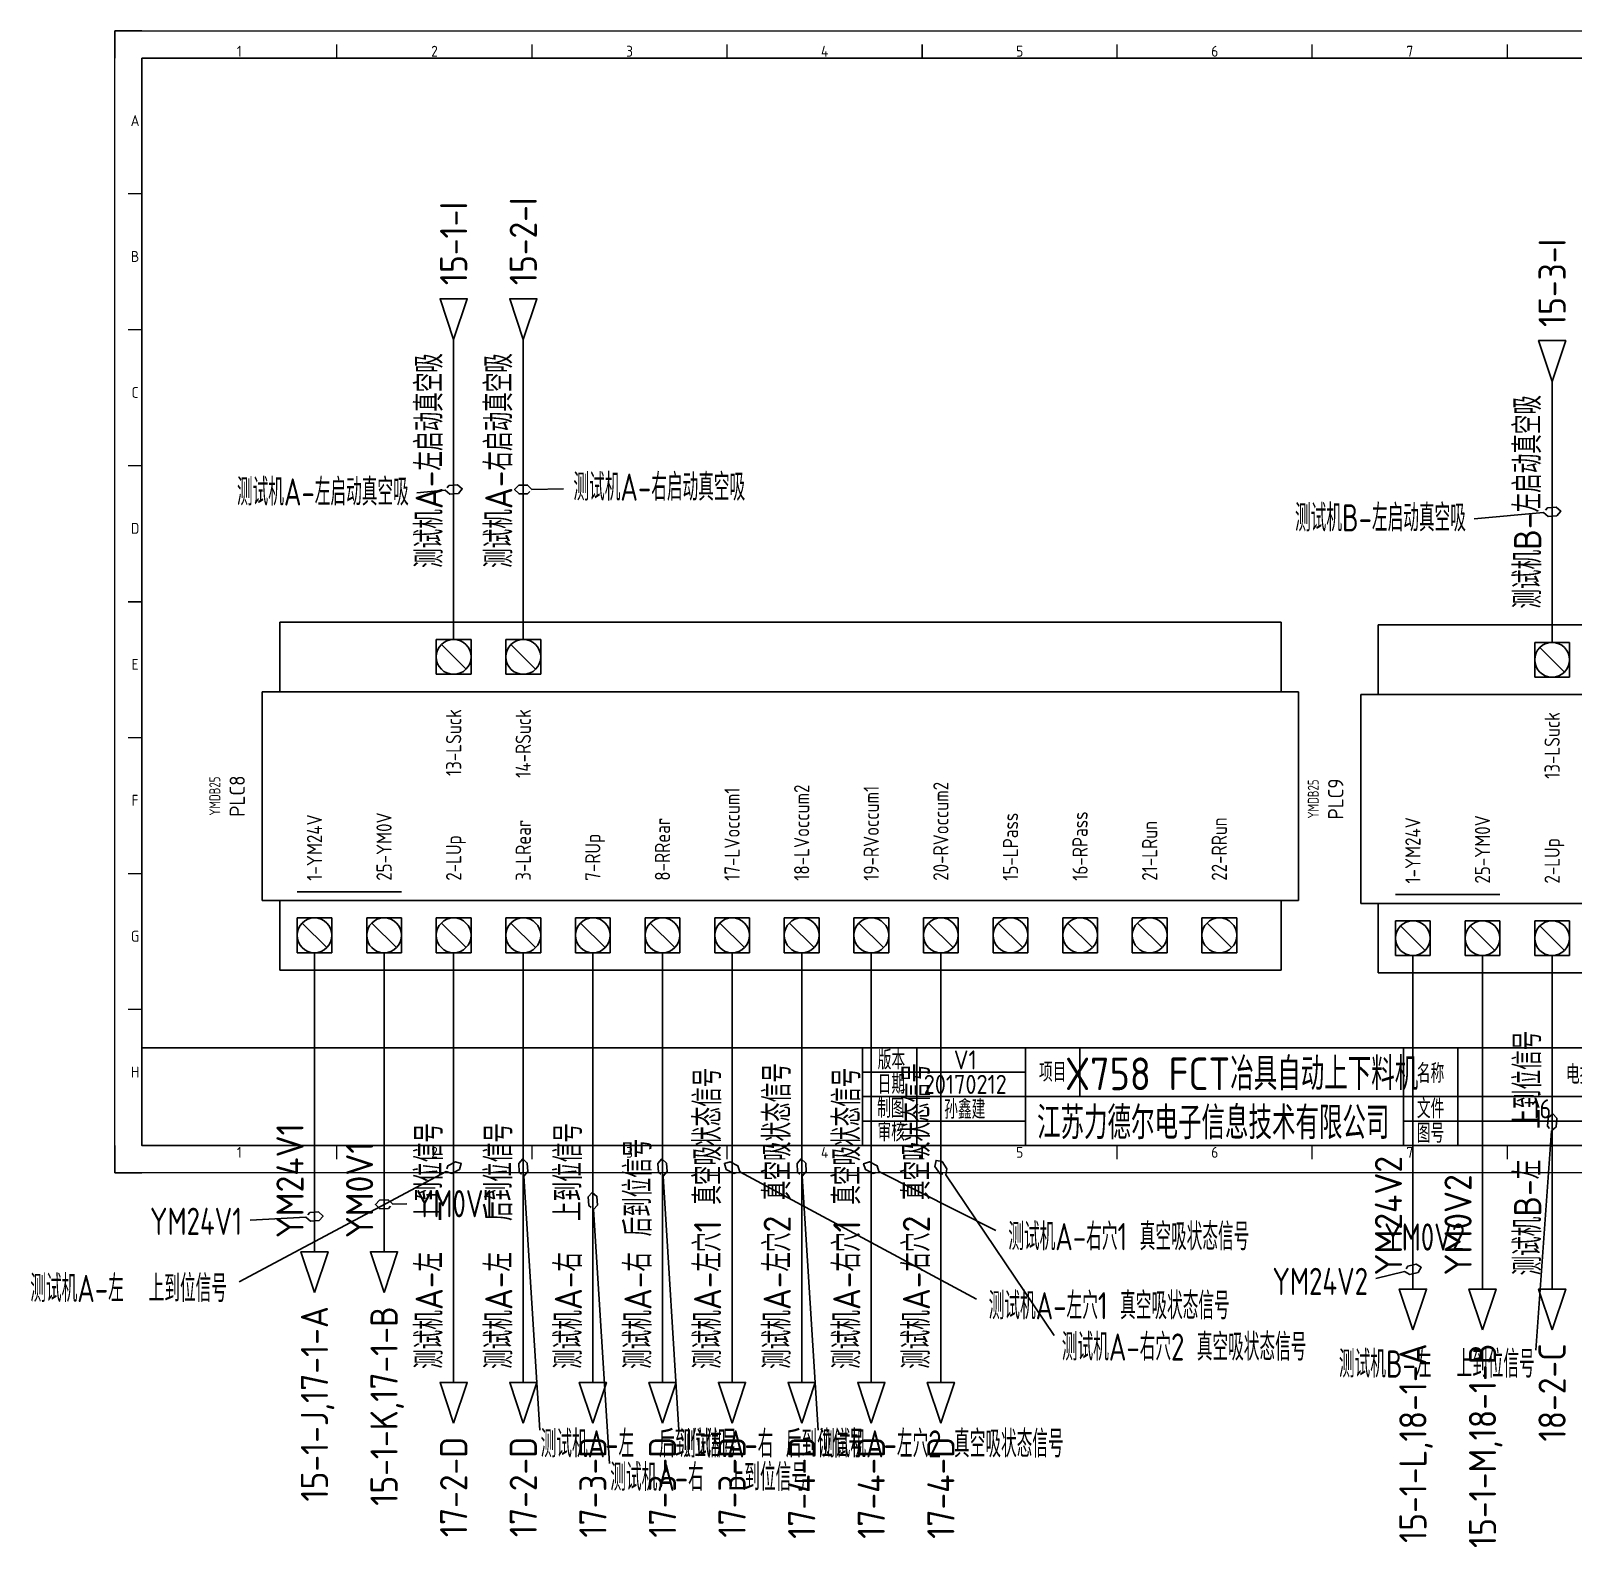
# Model space of a CAD drawing. Header units: millimetres. Extents: x 2014 to 2449, y 1319 to 1597.
# Drawn here: x 2013.9 to 2297.5, y 1318.6 to 1597.4 of the extents above; entities that cross this region are included whole.
import ezdxf
from ezdxf.enums import TextEntityAlignment as Align

# ---------------------------------------------------------------- set-up
doc = ezdxf.new("R2010")
doc.units = ezdxf.units.MM
for name, color, linetype in [('AE_BOR', 1, 'Continuous'), ('DESC', 150, 'Continuous'), ('SYMS', 7, 'Continuous'), ('TAGS', 150, 'Continuous'), ('TERMS', 123, 'Continuous'), ('WIREFIXED', 7, 'Continuous'), ('WIRENO', 72, 'Continuous'), ('WIREREF', 52, 'Continuous'), ('WIREREF_DEST', 52, 'Continuous'), ('WIRES', 7, 'Continuous'), ('XREF', 7, 'Continuous'), ('图框_标题栏属性', 1, 'Continuous'), ('图框_标题栏文字', 6, 'Continuous')]:
    doc.layers.add(name, color=color, linetype=linetype)
doc.styles.add('ACGBTS', font='ISOCP.SHX')
doc.styles.get("Standard").update_dxf_attribs({"font": 'arial.ttf'})
doc.styles.add('WD_IEC', font='ISOCP2.shx', dxfattribs={"height": 4, "bigfont": 'gbcbig.shx'})
doc.styles.add('工程字', font='gbenor.shx', dxfattribs={"bigfont": 'gbcbig.shx'})

# ---------------------------------------------------------------- blocks, each defined once
blk = doc.blocks.new('Border')
for p, q in [((584, 410), (10, 410)), ((10, 410), (10, 10)), ((584, 10), (584, 410)), ((10, 10), (584, 10))]:
    blk.add_line(p, q)
at = {"layer": 'AE_BOR', "color": 1, "lineweight": 30}
for p, q in [((10, 420), (0, 420)), ((0, 420), (0, 410)), ((594, 420), (584, 420)), ((594, 410), (594, 420)), ((297, 410), (297, 415)), ((5, 210), (10, 210)), ((584, 210), (589, 210)), ((0, 0), (0, 10)), ((297, 5), (297, 10)), ((594, 0), (594, 10)), ((0, 0), (10, 0)), ((594, 0), (584, 0))]:
    blk.add_line(p, q, dxfattribs=at)
at = {"layer": 'AE_BOR', "color": 1, "lineweight": 15}
for p, q in [((0, 420), (594, 420)), ((0, 0), (0, 420)), ((594, 420), (594, 0)), ((81.75, 410), (81.75, 415)), ((153.5, 410), (153.5, 415)), ((225.25, 410), (225.25, 415)), ((368.75, 410), (368.75, 415)), ((440.5, 410), (440.5, 415)), ((512.25, 410), (512.25, 415)), ((10, 360), (5, 360)), ((589, 360), (584, 360)), ((10, 310), (5, 310)), ((589, 310), (584, 310)), ((10, 260), (5, 260)), ((589, 260), (584, 260)), ((10, 160), (5, 160)), ((589, 160), (584, 160)), ((10, 110), (5, 110)), ((589, 110), (584, 110)), ((10, 60), (5, 60)), ((589, 60), (584, 60)), ((81.75, 5), (81.75, 10)), ((153.5, 5), (153.5, 10)), ((225.25, 5), (225.25, 10)), ((368.75, 5), (368.75, 10)), ((440.5, 5), (440.5, 10)), ((512.25, 5), (512.25, 10)), ((594, 0), (0, 0))]:
    blk.add_line(p, q, dxfattribs=at)
at = {"layer": 'AE_BOR', "color": 1, "lineweight": 15, "style": 'ACGBTS'}
for s, p in [('1', (45.875, 412.5)), ('2', (117.625, 412.5)), ('3', (189.375, 412.5)), ('4', (261.125, 412.5)), ('5', (332.875, 412.5)), ('6', (404.625, 412.5)), ('7', (476.375, 412.5)), ('8', (548.125, 412.5)), ('A', (7.5, 387)), ('A', (586.5, 387)), ('B', (7.5, 337)), ('B', (586.5, 337)), ('C', (7.5, 287)), ('C', (586.5, 287)), ('D', (7.5, 237)), ('D', (586.5, 237)), ('E', (7.5, 187)), ('E', (586.5, 187)), ('F', (7.5, 137)), ('F', (586.5, 137)), ('G', (7.5, 87)), ('G', (586.5, 87)), ('H', (7.5, 37)), ('H', (586.5, 37)), ('1', (45.875, 7.5)), ('2', (117.625, 7.5)), ('3', (189.375, 7.5)), ('4', (261.125, 7.5)), ('5', (332.875, 7.5)), ('6', (404.625, 7.5)), ('7', (476.375, 7.5)), ('8', (548.125, 7.5))]:
    blk.add_text(s, height=4, dxfattribs=at).set_placement(p, align=Align.MIDDLE)
blk = doc.blocks.new('LdrDkA4')
for p, q in [((132.5, 0), (132.5, 18)), ((142.5, 0), (142.5, 18)), ((162.5, 0), (162.5, 18)), ((162.5, 0), (162.5, 18)), ((162.5, 0), (162.5, 18)), ((172.5, 18), (172.5, 13.5)), ((232, 0), (232, 18)), ((242, 0), (242, 18)), ((132.5, 13.5), (162.5, 13.5)), ((172.5, 13.5), (172.5, 9)), ((132.5, 9), (162.99, 9)), ((162.5, 9), (287, 9)), ((272, 0), (272, 9)), ((132.5, 4.5), (162.5, 4.5)), ((232, 4.5), (287, 4.5)), ((142.5, 2.09), (142.5, 2.09)), ((142.5, 2.09), (142.5, 2.09))]:
    blk.add_line(p, q)
blk.add_lwpolyline([(132.5, 18), (0, 18), (0, 0), (132.5, 0)], close=True)
blk.add_lwpolyline([(132.5, 0), (287, 0), (287, 18), (132.5, 18)])
at = {"flags": 9}
blk.add_attdef('WD_TB', (0, 0), '', height=2.5, dxfattribs=at)
at = {"layer": '图框_标题栏属性', "style": '工程字'}
for tag, height, p in [('版本', 3.5, (151.42, 15.75)), ('项目', 6, (202.25, 13.5)), ('名称', 3.5, (264.42, 13.27)), ('日期', 3.5, (151.42, 11.25)), ('制图', 3.5, (151.34, 6.85)), ('文件', 3.5, (257.37, 6.75)), ('页数', 3.5, (279.5, 6.75)), ('公司名称', 6, (197.03, 4.5)), ('审核', 3.5, (151.65, 2.36)), ('图号', 3.5, (257.37, 2.25)), ('总数', 3.5, (279.5, 2.25))]:
    blk.add_attdef(tag, text='', height=height, dxfattribs=at).set_placement(p, align=Align.MIDDLE)
at = {"layer": '图框_标题栏文字', "style": '工程字'}
for s, height, p in [('版本', 3.5, (137.85, 15.75)), ('项目', 3.5, (167.5, 13.5)), ('名称', 3.5, (237, 13.27)), ('日期', 3.5, (137.85, 11.25)), ('制图', 3.5, (137.75, 6.85)), ('文件', 3.5, (237, 6.75)), ('第    页', 3.25, (279.5, 6.75)), ('审核', 3.5, (137.81, 2.51)), ('图号', 3.5, (237, 2.25)), ('共    页', 3.25, (279.5, 2.25))]:
    blk.add_text(s, height=height, dxfattribs=at).set_placement(p, align=Align.MIDDLE_CENTER)
blk = doc.blocks.new('PLCIO_YMDB25')
for p, q in [((123.39, 41.85), (-106.83, 41.85)), ((-106.83, 41.85), (-106.83, 25.85)), ((123.39, 25.85), (123.39, 41.85)), ((-70.83, 37.85), (-62.83, 37.85)), ((-70.83, 29.85), (-70.83, 37.85)), ((-69.66, 36.68), (-64, 31.02)), ((-62.83, 37.85), (-62.83, 29.85)), ((-54.83, 37.85), (-46.83, 37.85)), ((-54.83, 37.85), (-46.83, 37.85)), ((-54.83, 29.85), (-54.83, 37.85)), ((-54.83, 29.85), (-54.83, 37.85)), ((-53.66, 36.68), (-48, 31.02)), ((-46.83, 37.85), (-46.83, 29.85)), ((-46.83, 37.85), (-46.83, 29.85)), ((-62.83, 29.85), (-70.83, 29.85)), ((-46.83, 29.85), (-54.83, 29.85)), ((-46.83, 29.85), (-54.83, 29.85)), ((-110.83, 25.85), (127.39, 25.85)), ((-110.83, -22.15), (-110.83, 25.85)), ((127.39, 25.85), (127.39, -22.15)), ((-102.83, -20.15), (-78.83, -20.15)), ((-106.83, -22.15), (-110.83, -22.15)), ((127.39, -22.15), (-106.83, -22.15)), ((-106.83, -22.15), (-106.83, -38.15)), ((123.39, -38.15), (123.39, -22.15)), ((-102.83, -34.15), (-102.83, -26.15)), ((-102.83, -26.15), (-94.83, -26.15)), ((-101.66, -27.32), (-96, -32.98)), ((-94.83, -26.15), (-94.83, -34.15)), ((-86.83, -34.15), (-86.83, -26.15)), ((-86.83, -34.15), (-86.83, -26.15)), ((-86.83, -26.15), (-78.83, -26.15)), ((-86.83, -26.15), (-78.83, -26.15)), ((-85.66, -27.32), (-80, -32.98)), ((-78.83, -26.15), (-78.83, -34.15)), ((-78.83, -26.15), (-78.83, -34.15)), ((-70.83, -34.15), (-70.83, -26.15)), ((-70.83, -34.15), (-70.83, -26.15)), ((-70.83, -26.15), (-62.83, -26.15)), ((-70.83, -26.15), (-62.83, -26.15)), ((-69.66, -27.32), (-64, -32.98)), ((-62.83, -26.15), (-62.83, -34.15)), ((-62.83, -26.15), (-62.83, -34.15)), ((-54.83, -34.15), (-54.83, -26.15)), ((-54.83, -34.15), (-54.83, -26.15)), ((-54.83, -26.15), (-46.83, -26.15)), ((-54.83, -26.15), (-46.83, -26.15)), ((-53.66, -27.32), (-48, -32.98)), ((-46.83, -26.15), (-46.83, -34.15)), ((-46.83, -26.15), (-46.83, -34.15)), ((-38.83, -34.15), (-38.83, -26.15)), ((-38.83, -34.15), (-38.83, -26.15)), ((-38.83, -26.15), (-30.83, -26.15)), ((-38.83, -26.15), (-30.83, -26.15)), ((-37.66, -27.32), (-32, -32.98)), ((-30.83, -26.15), (-30.83, -34.15)), ((-30.83, -26.15), (-30.83, -34.15)), ((-22.83, -34.15), (-22.83, -26.15)), ((-22.83, -34.15), (-22.83, -26.15)), ((-22.83, -26.15), (-14.83, -26.15)), ((-22.83, -26.15), (-14.83, -26.15)), ((-21.66, -27.32), (-16, -32.98)), ((-14.83, -26.15), (-14.83, -34.15)), ((-14.83, -26.15), (-14.83, -34.15)), ((-6.83, -34.15), (-6.83, -26.15)), ((-6.83, -34.15), (-6.83, -26.15)), ((-6.83, -26.15), (1.17, -26.15)), ((-6.83, -26.15), (1.17, -26.15)), ((-5.66, -27.32), (0, -32.98)), ((1.17, -26.15), (1.17, -34.15)), ((1.17, -26.15), (1.17, -34.15)), ((9.17, -34.15), (9.17, -26.15)), ((9.17, -34.15), (9.17, -26.15)), ((9.17, -26.15), (17.17, -26.15)), ((9.17, -26.15), (17.17, -26.15)), ((10.34, -27.32), (16, -32.98)), ((17.17, -26.15), (17.17, -34.15)), ((17.17, -26.15), (17.17, -34.15)), ((25.17, -34.15), (25.17, -26.15)), ((25.17, -34.15), (25.17, -26.15)), ((25.17, -26.15), (33.17, -26.15)), ((25.17, -26.15), (33.17, -26.15)), ((26.34, -27.32), (32, -32.98)), ((33.17, -26.15), (33.17, -34.15)), ((33.17, -26.15), (33.17, -34.15)), ((41.17, -34.15), (41.17, -26.15)), ((41.17, -34.15), (41.17, -26.15)), ((41.17, -26.15), (49.17, -26.15)), ((41.17, -26.15), (49.17, -26.15)), ((42.34, -27.32), (48, -32.98)), ((49.17, -26.15), (49.17, -34.15)), ((49.17, -26.15), (49.17, -34.15)), ((57.17, -34.15), (57.17, -26.15)), ((57.17, -34.15), (57.17, -26.15)), ((57.17, -26.15), (65.17, -26.15)), ((57.17, -26.15), (65.17, -26.15)), ((58.34, -27.32), (64, -32.98)), ((65.17, -26.15), (65.17, -34.15)), ((65.17, -26.15), (65.17, -34.15)), ((73.17, -34.15), (73.17, -26.15)), ((73.17, -34.15), (73.17, -26.15)), ((73.17, -26.15), (81.17, -26.15)), ((73.17, -26.15), (81.17, -26.15)), ((74.34, -27.32), (80, -32.98)), ((81.17, -26.15), (81.17, -34.15)), ((81.17, -26.15), (81.17, -34.15)), ((89.17, -34.15), (89.17, -26.15)), ((89.17, -34.15), (89.17, -26.15)), ((89.17, -26.15), (97.17, -26.15)), ((89.17, -26.15), (97.17, -26.15)), ((90.34, -27.32), (96, -32.98)), ((97.17, -26.15), (97.17, -34.15)), ((97.17, -26.15), (97.17, -34.15)), ((105.17, -34.15), (105.17, -26.15)), ((105.17, -34.15), (105.17, -26.15)), ((105.17, -26.15), (113.17, -26.15)), ((105.17, -26.15), (113.17, -26.15)), ((106.34, -27.32), (112, -32.98)), ((113.17, -26.15), (113.17, -34.15)), ((113.17, -26.15), (113.17, -34.15)), ((-94.83, -34.15), (-102.83, -34.15)), ((-78.83, -34.15), (-86.83, -34.15)), ((-78.83, -34.15), (-86.83, -34.15)), ((-62.83, -34.15), (-70.83, -34.15)), ((-62.83, -34.15), (-70.83, -34.15)), ((-46.83, -34.15), (-54.83, -34.15)), ((-46.83, -34.15), (-54.83, -34.15)), ((-30.83, -34.15), (-38.83, -34.15)), ((-30.83, -34.15), (-38.83, -34.15)), ((-14.83, -34.15), (-22.83, -34.15)), ((-14.83, -34.15), (-22.83, -34.15)), ((1.17, -34.15), (-6.83, -34.15)), ((1.17, -34.15), (-6.83, -34.15)), ((17.17, -34.15), (9.17, -34.15)), ((17.17, -34.15), (9.17, -34.15)), ((33.17, -34.15), (25.17, -34.15)), ((33.17, -34.15), (25.17, -34.15)), ((49.17, -34.15), (41.17, -34.15)), ((49.17, -34.15), (41.17, -34.15)), ((65.17, -34.15), (57.17, -34.15)), ((65.17, -34.15), (57.17, -34.15)), ((81.17, -34.15), (73.17, -34.15)), ((81.17, -34.15), (73.17, -34.15)), ((97.17, -34.15), (89.17, -34.15)), ((97.17, -34.15), (89.17, -34.15)), ((113.17, -34.15), (105.17, -34.15)), ((113.17, -34.15), (105.17, -34.15)), ((-106.83, -38.15), (123.39, -38.15))]:
    blk.add_line(p, q)
for centre in [(-66.83, 33.85), (-50.83, 33.85), (-98.83, -30.15), (-82.83, -30.15), (-66.83, -30.15), (-50.83, -30.15), (-34.83, -30.15), (-18.83, -30.15), (-2.83, -30.15), (13.17, -30.15), (29.17, -30.15), (45.17, -30.15), (61.17, -30.15), (77.17, -30.15), (93.17, -30.15), (109.17, -30.15)]:
    blk.add_circle(centre, 4)
at = {"style": 'WD_IEC', "width": 0.9}
for tag, p in [('TERM43', (-64.83, 39.08)), ('TERM44', (-48.83, 39.08))]:
    blk.add_attdef(tag, text='', height=2.5, rotation=90, dxfattribs=at).set_placement(p, align=Align.TOP_LEFT)
at = {"style": 'WD_IEC', "flags": 1}
for tag, p in [('X2TERM43', (-66.83, 37.85)), ('X2TERM44', (-50.83, 37.85)), ('X8TERM01', (-98.83, -34.15)), ('X8TERM02', (-82.83, -34.15)), ('X8TERM03', (-66.83, -34.15)), ('X8TERM04', (-50.83, -34.15)), ('X8TERM05', (-34.83, -34.15)), ('X8TERM06', (-18.83, -34.15)), ('X8TERM07', (-2.83, -34.15)), ('X8TERM08', (13.17, -34.15)), ('X8TERM09', (29.17, -34.15)), ('X8TERM10', (45.17, -34.15)), ('X8TERM11', (61.17, -34.15)), ('X8TERM12', (77.17, -34.15)), ('X8TERM13', (93.17, -34.15)), ('X8TERM14', (109.17, -34.15))]:
    blk.add_attdef(tag, p, '', height=0.35, rotation=90, dxfattribs=at)
at = {"style": 'WD_IEC', "width": 0.9}
for tag, p in [('TERMDESC43', (-66.83, 21.85)), ('TERMDESC44', (-50.83, 21.85))]:
    blk.add_attdef(tag, text='', height=3.5, rotation=90, dxfattribs=at).set_placement(p, align=Align.MIDDLE_RIGHT)
at = {"style": 'WD_IEC', "width": 0.8}
blk.add_attdef('WDTAGALT', (-148.83, -10.15), '', height=4, rotation=90, dxfattribs=at)
at = {"linetype": 'Continuous', "style": 'WD_IEC', "flags": 9}
for tag, p in [('ASSYCODE', (-137.83, 9.21)), ('FAMILY', (-137.04, 9.24))]:
    blk.add_attdef(tag, text='', height=0.32, rotation=90, dxfattribs=at).set_placement(p, align=Align.CENTER)
at = {"style": 'WD_IEC'}
for tag, width, p in [('INST', 0.8, (-144.99, 1.85)), ('LOC', 0.8, (-141.55, 1.85)), ('MFG', 0.8, (-137.54, 1.85)), ('CAT', 0.9, (-134.04, 1.85)), ('DESC', 0.8, (-120.49, 1.85))]:
    blk.add_attdef(tag, text='', height=2.5, rotation=90, dxfattribs=dict(at, width=width)).set_placement(p, align=Align.CENTER)
for tag, p in [('LINE1', (-129.54, 1.85)), ('LINE2', (-124.54, 1.85)), ('TAG1', (-114.83, 1.85))]:
    blk.add_attdef(tag, text='', height=3.5, rotation=90, dxfattribs=at).set_placement(p, align=Align.CENTER)
at = {"style": 'WD_IEC', "width": 0.9}
for tag, p in [('TERMDESC02', (-82.83, -17.6)), ('TERMDESC03', (-66.83, -17.6)), ('TERMDESC04', (-50.83, -17.6)), ('TERMDESC05', (-34.83, -17.6)), ('TERMDESC06', (-18.83, -17.6)), ('TERMDESC07', (-2.83, -17.6)), ('TERMDESC08', (13.17, -17.6)), ('TERMDESC09', (29.17, -17.6)), ('TERMDESC10', (45.17, -17.6)), ('TERMDESC12', (77.17, -17.6)), ('TERMDESC13', (93.17, -17.6)), ('TERMDESC14', (109.17, -17.6)), ('TERMDESC01', (-98.83, -17.6)), ('TERMDESC11', (61.17, -17.6))]:
    blk.add_attdef(tag, text='', height=3.5, rotation=90, dxfattribs=at).set_placement(p, align=Align.MIDDLE_LEFT)
for tag, p in [('TERM01', (-96.83, -35.07)), ('TERM02', (-80.83, -35.2)), ('TERM03', (-64.83, -35.2)), ('TERM04', (-48.83, -35.2)), ('TERM05', (-32.83, -35.2)), ('TERM06', (-16.83, -35.2)), ('TERM07', (-0.83, -35.2)), ('TERM08', (15.17, -35.2)), ('TERM09', (31.17, -35.2)), ('TERM10', (47.17, -35.2)), ('TERM12', (79.17, -35.2)), ('TERM13', (95.17, -35.2)), ('TERM14', (111.17, -35.2)), ('TERM11', (63.17, -35.2))]:
    blk.add_attdef(tag, text='', height=2.5, rotation=90, dxfattribs=at).set_placement(p, align=Align.TOP_RIGHT)
blk = doc.blocks.new('HA1S4')
blk.add_lwpolyline([(0, -3.75), (-1.25, 0), (1.25, 0)], close=True)
at = {"style": 'WD_IEC', "flags": 8}
blk.add_attdef('WIRENO', (-1, 1.25), '', height=2.5, rotation=90, dxfattribs=at)
at = {"style": 'WD_IEC'}
blk.add_attdef('DESC1', text='', height=2.5, rotation=90, dxfattribs=at).set_placement((1, 1.25), align=Align.TOP_LEFT)
at = {"style": 'WD_IEC', "flags": 1}
blk.add_attdef('X2TERM01', (0, 0), '', height=0.32, dxfattribs=at)
blk.add_attdef('SIGCODE', text='', height=1, dxfattribs=at).set_placement((-2.5, -3.2), align=Align.RIGHT)
at = {"style": 'WD_IEC'}
blk.add_attdef('XREF', text='', height=2.5, rotation=90, dxfattribs=at).set_placement((0, -5), align=Align.MIDDLE_RIGHT)
blk = doc.blocks.new('WD_WNV')
at = {"linetype": 'Continuous', "style": 'WD_IEC', "width": 0.8}
blk.add_attdef('WIRENO', text='', height=2.5, dxfattribs=at).set_placement((-1.6, 0), align=Align.MIDDLE_RIGHT)
at = {"style": 'WD_IEC', "flags": 1}
for tag, p in [('W08USER', (-1, 0.375)), ('W04USER', (-1, 0.875)), ('W05USER', (-1, 0.75)), ('W09USER', (-1, 0.25)), ('W03USER', (-1, 1)), ('W06USER', (-1, 0.625)), ('W07USER', (-1, 0.5)), ('W02USER', (-1, 1.125)), ('W01USER', (-1, 1.25)), ('W10USER', (-1, 0.125))]:
    blk.add_attdef(tag, text='', height=0.08, dxfattribs=at).set_placement(p, align=Align.CENTER)
blk = doc.blocks.new('HA1D2')
blk.add_lwpolyline([(0, 0), (-1.25, 3.75), (1.25, 3.75)], close=True)
at = {"style": 'WD_IEC'}
blk.add_attdef('XREF', text='', height=2.5, rotation=90, dxfattribs=at).set_placement((0, 5), align=Align.MIDDLE_LEFT)
at = {"style": 'WD_IEC', "flags": 1}
blk.add_attdef('SIGCODE', text='', height=1, dxfattribs=at).set_placement((-2.5, 1.8), align=Align.RIGHT)
blk.add_attdef('X8TERM01', (0, 0), '', height=0.32, dxfattribs=at)
at = {"style": 'WD_IEC', "flags": 8}
blk.add_attdef('WIRENO', text='', height=2.5, rotation=90, dxfattribs=at).set_placement((-1, -1.25), align=Align.RIGHT)
at = {"style": 'WD_IEC'}
blk.add_attdef('DESC1', text='', height=2.5, rotation=90, dxfattribs=at).set_placement((1, -1.25), align=Align.TOP_RIGHT)

msp = doc.modelspace()

# ---------------------------------------------------------------- linework, layer by layer
at = {"layer": 'WIREFIXED'}
for points in [[(2083, 1381.7), (2080.42, 1381.65), (2079.61, 1382.43), (2078.02, 1382.4), (2077.24, 1381.59), (2078.05, 1380.81), (2079.64, 1380.84), (2080.03, 1381.25)], [(2054.21, 1378.7), (2064.45, 1379.28), (2065.28, 1378.53), (2066.87, 1378.62), (2067.62, 1379.46), (2066.78, 1380.21), (2065.19, 1380.12), (2064.82, 1379.7)], [(2261.23, 1367.94), (2266.5, 1369.27), (2267.46, 1368.69), (2269, 1369.08), (2269.58, 1370.05), (2268.62, 1370.62), (2267.08, 1370.23), (2266.79, 1369.75)]]:
    msp.add_lwpolyline(points, dxfattribs=at)
at = {"layer": 'WIRENO'}
for points in [[(2084.86, 1512.44), (2090.05, 1512.92), (2090.91, 1512.2), (2092.49, 1512.35), (2093.21, 1513.21), (2092.35, 1513.93), (2090.77, 1513.78), (2090.41, 1513.35)], [(2111.81, 1513.17), (2106.02, 1513.09), (2105.21, 1513.87), (2103.63, 1513.85), (2102.84, 1513.04), (2103.65, 1512.26), (2105.24, 1512.28), (2105.63, 1512.68)], [(2279.28, 1507.66), (2292.06, 1508.81), (2292.92, 1508.09), (2294.5, 1508.23), (2295.22, 1509.1), (2294.36, 1509.81), (2292.78, 1509.67), (2292.42, 1509.24)], [(2290.62, 1354.78), (2293.53, 1395.11), (2294.37, 1395.84), (2294.49, 1397.43), (2293.75, 1398.28), (2292.91, 1397.54), (2292.79, 1395.96), (2293.16, 1395.53)], [(2107.47, 1340.1), (2104.53, 1386.78), (2105.27, 1387.62), (2105.17, 1389.21), (2104.33, 1389.95), (2103.59, 1389.11), (2103.69, 1387.52), (2104.11, 1387.15)], [(2133.07, 1340.1), (2130.13, 1386.78), (2130.87, 1387.62), (2130.77, 1389.21), (2129.93, 1389.95), (2129.19, 1389.11), (2129.29, 1387.52), (2129.71, 1387.15)], [(2158.67, 1340.1), (2155.73, 1386.78), (2156.47, 1387.62), (2156.37, 1389.21), (2155.53, 1389.95), (2154.79, 1389.11), (2154.89, 1387.52), (2155.31, 1387.15)], [(2052.18, 1367.33), (2090.23, 1387.62), (2091.3, 1387.29), (2092.7, 1388.04), (2093.03, 1389.11), (2091.96, 1389.44), (2090.56, 1388.69), (2090.39, 1388.16)], [(2187.79, 1364.17), (2144.23, 1387.61), (2143.91, 1388.69), (2142.51, 1389.44), (2141.43, 1389.12), (2141.76, 1388.04), (2143.15, 1387.29), (2143.69, 1387.45)], [(2191.36, 1376.81), (2169.85, 1387.65), (2169.5, 1388.72), (2168.08, 1389.43), (2167.01, 1389.08), (2167.36, 1388.01), (2168.78, 1387.3), (2169.31, 1387.47)], [(2202.06, 1357.47), (2182.12, 1387.05), (2182.33, 1388.15), (2181.45, 1389.47), (2180.34, 1389.68), (2180.13, 1388.58), (2181.02, 1387.26), (2181.57, 1387.16)], [(2120.27, 1333.95), (2117.33, 1380.63), (2118.07, 1381.47), (2117.97, 1383.06), (2117.13, 1383.8), (2116.39, 1382.96), (2116.49, 1381.37), (2116.91, 1381)]]:
    msp.add_lwpolyline(points, dxfattribs=at)
at = {"layer": 'WIRES'}
for p, q in [((2091.63, 1485.48), (2091.63, 1540.65)), ((2104.43, 1485.48), (2104.43, 1540.65)), ((2293.64, 1484.95), (2293.64, 1532.95)), ((2066.03, 1427.88), (2066.03, 1372.88)), ((2078.83, 1427.88), (2078.83, 1372.88)), ((2091.63, 1427.88), (2091.63, 1348.85)), ((2104.43, 1427.88), (2104.43, 1348.85)), ((2117.23, 1427.88), (2117.23, 1348.85)), ((2130.03, 1427.88), (2130.03, 1348.85)), ((2142.83, 1427.88), (2142.83, 1348.85)), ((2155.63, 1427.88), (2155.63, 1348.85)), ((2168.43, 1427.88), (2168.43, 1348.85)), ((2181.23, 1427.88), (2181.23, 1348.85)), ((2268.04, 1427.35), (2268.04, 1366.03)), ((2280.84, 1427.35), (2280.84, 1366.03)), ((2293.64, 1427.35), (2293.64, 1366.03))]:
    msp.add_line(p, q, dxfattribs=at)

# ---------------------------------------------------------------- block references
msp.add_blockref('LdrDkA4', (2034.29, 1392.42)).add_auto_attribs({'总数': '19', '页数': '16', '文件': '16', '名称': '电控', '公司名称': '江苏力德尔电子信息技术有限公司', '项目': 'X758 FCT冶具自动上下料机', '制图': '孙鑫建', '日期': '20170212', '版本': 'V1'})
at = {"layer": 'AE_BOR', "xscale": 0.5, "yscale": 0.5, "zscale": 0.5}
msp.add_blockref('Border', (2029.29, 1387.42), dxfattribs=at)
at = {"layer": 'SYMS'}
ref = msp.add_blockref('HA1D2', (2104.43, 1540.65), dxfattribs=dict(at, xscale=2, yscale=2, zscale=2))
ref.add_attrib('XREF', '15-2-I', dxfattribs={"layer": 'XREF', "height": 5, "rotation": 90, "style": 'WD_IEC'}).set_placement((2104.43, 1550.65), align=Align.MIDDLE_LEFT)
ref.add_attrib('WIRENO', '测试机A-右启动真空吸', dxfattribs={"layer": 'WIREREF_DEST', "height": 5, "rotation": 90, "style": 'WD_IEC', "flags": 8}).set_placement((2102.43, 1538.15), align=Align.RIGHT)
ref = msp.add_blockref('HA1D2', (2091.63, 1540.65), dxfattribs=dict(at, xscale=2, yscale=2, zscale=2))
ref.add_attrib('XREF', '15-1-I', dxfattribs={"layer": 'XREF', "height": 5, "rotation": 90, "style": 'WD_IEC'}).set_placement((2091.63, 1550.65), align=Align.MIDDLE_LEFT)
ref.add_attrib('WIRENO', '测试机A-左启动真空吸', dxfattribs={"layer": 'WIREREF_DEST', "height": 5, "rotation": 90, "style": 'WD_IEC', "flags": 8}).set_placement((2089.63, 1538.15), align=Align.RIGHT)
ref = msp.add_blockref('HA1D2', (2293.64, 1532.95), dxfattribs=dict(at, xscale=2, yscale=2, zscale=2))
ref.add_attrib('XREF', '15-3-I', dxfattribs={"layer": 'XREF', "height": 5, "rotation": 90, "style": 'WD_IEC'}).set_placement((2293.64, 1542.95), align=Align.MIDDLE_LEFT)
ref.add_attrib('WIRENO', '测试机B-左启动真空吸', dxfattribs={"layer": 'WIREREF_DEST', "height": 5, "rotation": 90, "style": 'WD_IEC', "flags": 8}).set_placement((2291.64, 1530.45), align=Align.RIGHT)
ref = msp.add_blockref('PLCIO_YMDB25', (2145.1, 1455.2), dxfattribs=dict(at, xscale=0.8, yscale=0.8, zscale=0.8))
ref.add_attrib('TERMDESC44', '14-RSuck', dxfattribs={"layer": 'TERMS', "height": 2.8, "rotation": 90, "style": 'WD_IEC', "width": 0.9}).set_placement((2104.43, 1472.68), align=Align.MIDDLE_RIGHT)
ref.add_attrib('TERMDESC14', '22-RRun', dxfattribs={"layer": 'TERMS', "height": 2.8, "rotation": 90, "style": 'WD_IEC', "width": 0.9}).set_placement((2232.43, 1441.12), align=Align.MIDDLE_LEFT)
ref.add_attrib('TERMDESC13', '21-LRun', dxfattribs={"layer": 'TERMS', "height": 2.8, "rotation": 90, "style": 'WD_IEC', "width": 0.9}).set_placement((2219.63, 1441.12), align=Align.MIDDLE_LEFT)
ref.add_attrib('TERMDESC11', '15-LPass', dxfattribs={"layer": 'TERMS', "height": 2.8, "rotation": 90, "style": 'WD_IEC', "width": 0.9}).set_placement((2194.03, 1441.12), align=Align.MIDDLE_LEFT)
ref.add_attrib('TERMDESC10', '20-RVoccum2', dxfattribs={"layer": 'TERMS', "height": 2.8, "rotation": 90, "style": 'WD_IEC', "width": 0.9}).set_placement((2181.23, 1441.12), align=Align.MIDDLE_LEFT)
ref.add_attrib('TERMDESC09', '19-RVoccum1', dxfattribs={"layer": 'TERMS', "height": 2.8, "rotation": 90, "style": 'WD_IEC', "width": 0.9}).set_placement((2168.43, 1441.12), align=Align.MIDDLE_LEFT)
ref.add_attrib('TERMDESC08', '18-LVoccum2', dxfattribs={"layer": 'TERMS', "height": 2.8, "rotation": 90, "style": 'WD_IEC', "width": 0.9}).set_placement((2155.63, 1441.12), align=Align.MIDDLE_LEFT)
ref.add_attrib('TERMDESC07', '17-LVoccum1', dxfattribs={"layer": 'TERMS', "height": 2.8, "rotation": 90, "style": 'WD_IEC', "width": 0.9}).set_placement((2142.83, 1441.12), align=Align.MIDDLE_LEFT)
ref.add_attrib('TERMDESC06', '8-RRear', dxfattribs={"layer": 'TERMS', "height": 2.8, "rotation": 90, "style": 'WD_IEC', "width": 0.9}).set_placement((2130.03, 1441.12), align=Align.MIDDLE_LEFT)
ref.add_attrib('TERMDESC04', '3-LRear', dxfattribs={"layer": 'TERMS', "height": 2.8, "rotation": 90, "style": 'WD_IEC', "width": 0.9}).set_placement((2104.43, 1441.12), align=Align.MIDDLE_LEFT)
ref.add_attrib('TERMDESC03', '2-LUp', dxfattribs={"layer": 'TERMS', "height": 2.8, "rotation": 90, "style": 'WD_IEC', "width": 0.9}).set_placement((2091.63, 1441.12), align=Align.MIDDLE_LEFT)
ref.add_attrib('DESC', 'YMDB25', dxfattribs={"layer": 'DESC', "height": 2, "rotation": 90, "style": 'WD_IEC', "width": 0.8}).set_placement((2048.7, 1456.68), align=Align.CENTER)
ref.add_attrib('TAG1', 'PLC8', dxfattribs={"layer": 'TAGS', "height": 2.8, "rotation": 90, "style": 'WD_IEC'}).set_placement((2053.23, 1456.68), align=Align.CENTER)
ref.add_attrib('TERMDESC01', '1-YM24V', dxfattribs={"layer": 'TERMS', "height": 2.8, "rotation": 90, "style": 'WD_IEC', "width": 0.9}).set_placement((2066.03, 1441.12), align=Align.MIDDLE_LEFT)
ref.add_attrib('TERMDESC02', '25-YM0V', dxfattribs={"layer": 'TERMS', "height": 2.8, "rotation": 90, "style": 'WD_IEC', "width": 0.9}).set_placement((2078.83, 1441.12), align=Align.MIDDLE_LEFT)
ref.add_attrib('TERMDESC43', '13-LSuck', dxfattribs={"layer": 'TERMS', "height": 2.8, "rotation": 90, "style": 'WD_IEC', "width": 0.9}).set_placement((2091.63, 1472.68), align=Align.MIDDLE_RIGHT)
ref.add_attrib('TERMDESC05', '7-RUp', dxfattribs={"layer": 'TERMS', "height": 2.8, "rotation": 90, "style": 'WD_IEC', "width": 0.9}).set_placement((2117.23, 1441.12), align=Align.MIDDLE_LEFT)
ref.add_attrib('TERMDESC12', '16-RPass', dxfattribs={"layer": 'TERMS', "height": 2.8, "rotation": 90, "style": 'WD_IEC', "width": 0.9}).set_placement((2206.83, 1441.12), align=Align.MIDDLE_LEFT)
ref = msp.add_blockref('PLCIO_YMDB25', (2347.1, 1454.68), dxfattribs=dict(at, xscale=0.8, yscale=0.8, zscale=0.8))
ref.add_attrib('TERMDESC44', '14-RSuck', dxfattribs={"layer": 'TERMS', "height": 2.8, "rotation": 90, "style": 'WD_IEC', "width": 0.9}).set_placement((2306.44, 1472.15), align=Align.MIDDLE_RIGHT)
ref.add_attrib('TERMDESC14', '22-RRun', dxfattribs={"layer": 'TERMS', "height": 2.8, "rotation": 90, "style": 'WD_IEC', "width": 0.9}).set_placement((2434.44, 1440.6), align=Align.MIDDLE_LEFT)
ref.add_attrib('TERMDESC13', '21-LRun', dxfattribs={"layer": 'TERMS', "height": 2.8, "rotation": 90, "style": 'WD_IEC', "width": 0.9}).set_placement((2421.64, 1440.6), align=Align.MIDDLE_LEFT)
ref.add_attrib('TERMDESC11', '15-LPass', dxfattribs={"layer": 'TERMS', "height": 2.8, "rotation": 90, "style": 'WD_IEC', "width": 0.9}).set_placement((2396.04, 1440.6), align=Align.MIDDLE_LEFT)
ref.add_attrib('TERMDESC10', '20-RVoccum2', dxfattribs={"layer": 'TERMS', "height": 2.8, "rotation": 90, "style": 'WD_IEC', "width": 0.9}).set_placement((2383.24, 1440.6), align=Align.MIDDLE_LEFT)
ref.add_attrib('TERMDESC09', '19-RVoccum1', dxfattribs={"layer": 'TERMS', "height": 2.8, "rotation": 90, "style": 'WD_IEC', "width": 0.9}).set_placement((2370.44, 1440.6), align=Align.MIDDLE_LEFT)
ref.add_attrib('TERMDESC08', '18-LVoccum2', dxfattribs={"layer": 'TERMS', "height": 2.8, "rotation": 90, "style": 'WD_IEC', "width": 0.9}).set_placement((2357.64, 1440.6), align=Align.MIDDLE_LEFT)
ref.add_attrib('TERMDESC07', '17-LVoccum1', dxfattribs={"layer": 'TERMS', "height": 2.8, "rotation": 90, "style": 'WD_IEC', "width": 0.9}).set_placement((2344.84, 1440.6), align=Align.MIDDLE_LEFT)
ref.add_attrib('TERMDESC06', '8-RRear', dxfattribs={"layer": 'TERMS', "height": 2.8, "rotation": 90, "style": 'WD_IEC', "width": 0.9}).set_placement((2332.04, 1440.6), align=Align.MIDDLE_LEFT)
ref.add_attrib('TERMDESC04', '3-LRear', dxfattribs={"layer": 'TERMS', "height": 2.8, "rotation": 90, "style": 'WD_IEC', "width": 0.9}).set_placement((2306.44, 1440.6), align=Align.MIDDLE_LEFT)
ref.add_attrib('TERMDESC03', '2-LUp', dxfattribs={"layer": 'TERMS', "height": 2.8, "rotation": 90, "style": 'WD_IEC', "width": 0.9}).set_placement((2293.64, 1440.6), align=Align.MIDDLE_LEFT)
ref.add_attrib('DESC', 'YMDB25', dxfattribs={"layer": 'DESC', "height": 2, "rotation": 90, "style": 'WD_IEC', "width": 0.8}).set_placement((2250.71, 1456.15), align=Align.CENTER)
ref.add_attrib('TAG1', 'PLC9', dxfattribs={"layer": 'TAGS', "height": 2.8, "rotation": 90, "style": 'WD_IEC'}).set_placement((2255.24, 1456.15), align=Align.CENTER)
ref.add_attrib('TERMDESC01', '1-YM24V', dxfattribs={"layer": 'TERMS', "height": 2.8, "rotation": 90, "style": 'WD_IEC', "width": 0.9}).set_placement((2268.04, 1440.6), align=Align.MIDDLE_LEFT)
ref.add_attrib('TERMDESC02', '25-YM0V', dxfattribs={"layer": 'TERMS', "height": 2.8, "rotation": 90, "style": 'WD_IEC', "width": 0.9}).set_placement((2280.84, 1440.6), align=Align.MIDDLE_LEFT)
ref.add_attrib('TERMDESC43', '13-LSuck', dxfattribs={"layer": 'TERMS', "height": 2.8, "rotation": 90, "style": 'WD_IEC', "width": 0.9}).set_placement((2293.64, 1472.15), align=Align.MIDDLE_RIGHT)
ref.add_attrib('TERMDESC05', '7-RUp', dxfattribs={"layer": 'TERMS', "height": 2.8, "rotation": 90, "style": 'WD_IEC', "width": 0.9}).set_placement((2319.24, 1440.6), align=Align.MIDDLE_LEFT)
ref.add_attrib('TERMDESC12', '16-RPass', dxfattribs={"layer": 'TERMS', "height": 2.8, "rotation": 90, "style": 'WD_IEC', "width": 0.9}).set_placement((2408.84, 1440.6), align=Align.MIDDLE_LEFT)
ref = msp.add_blockref('HA1S4', (2293.64, 1366.03), dxfattribs=dict(at, xscale=2, yscale=2, zscale=2))
ref.add_attrib('XREF', '18-2-C', dxfattribs={"layer": 'XREF', "height": 5, "rotation": 90, "style": 'WD_IEC'}).set_placement((2293.64, 1356.03), align=Align.MIDDLE_RIGHT)
ref.add_attrib('WIRENO', '测试机B-左  上到位信号', (2291.64, 1368.53), dxfattribs={"layer": 'WIREREF', "height": 5, "rotation": 90, "style": 'WD_IEC', "flags": 8})
ref = msp.add_blockref('HA1S4', (2155.63, 1348.85), dxfattribs=dict(at, xscale=2, yscale=2, zscale=2))
ref.add_attrib('XREF', '17-4-D', dxfattribs={"layer": 'XREF', "height": 5, "rotation": 90, "style": 'WD_IEC'}).set_placement((2155.63, 1338.85), align=Align.MIDDLE_RIGHT)
ref.add_attrib('WIRENO', '测试机A-左穴2 真空吸状态信号', (2153.63, 1351.35), dxfattribs={"layer": 'WIREREF', "height": 5, "rotation": 90, "style": 'WD_IEC', "flags": 8})
ref = msp.add_blockref('HA1S4', (2181.23, 1348.85), dxfattribs=dict(at, xscale=2, yscale=2, zscale=2))
ref.add_attrib('XREF', '17-4-D', dxfattribs={"layer": 'XREF', "height": 5, "rotation": 90, "style": 'WD_IEC'}).set_placement((2181.23, 1338.85), align=Align.MIDDLE_RIGHT)
ref.add_attrib('WIRENO', '测试机A-右穴2 真空吸状态信号', (2179.23, 1351.35), dxfattribs={"layer": 'WIREREF', "height": 5, "rotation": 90, "style": 'WD_IEC', "flags": 8})
ref = msp.add_blockref('HA1S4', (2142.83, 1348.85), dxfattribs=dict(at, xscale=2, yscale=2, zscale=2))
ref.add_attrib('XREF', '17-3-D', dxfattribs={"layer": 'XREF', "height": 5, "rotation": 90, "style": 'WD_IEC'}).set_placement((2142.83, 1338.85), align=Align.MIDDLE_RIGHT)
ref.add_attrib('WIRENO', '测试机A-左穴1 真空吸状态信号', (2140.83, 1351.35), dxfattribs={"layer": 'WIREREF', "height": 5, "rotation": 90, "style": 'WD_IEC', "flags": 8})
ref = msp.add_blockref('HA1S4', (2168.43, 1348.85), dxfattribs=dict(at, xscale=2, yscale=2, zscale=2))
ref.add_attrib('XREF', '17-4-D', dxfattribs={"layer": 'XREF', "height": 5, "rotation": 90, "style": 'WD_IEC'}).set_placement((2168.43, 1338.85), align=Align.MIDDLE_RIGHT)
ref.add_attrib('WIRENO', '测试机A-右穴1 真空吸状态信号', (2166.43, 1351.35), dxfattribs={"layer": 'WIREREF', "height": 5, "rotation": 90, "style": 'WD_IEC', "flags": 8})
ref = msp.add_blockref('HA1S4', (2066.03, 1372.88), dxfattribs=dict(at, xscale=2, yscale=2, zscale=2))
ref.add_attrib('XREF', '15-1-J,17-1-A', dxfattribs={"layer": 'XREF', "height": 5, "rotation": 90, "style": 'WD_IEC'}).set_placement((2066.03, 1362.88), align=Align.MIDDLE_RIGHT)
ref.add_attrib('WIRENO', 'YM24V1', (2064.03, 1375.38), dxfattribs={"layer": 'WIREREF', "height": 5, "rotation": 90, "style": 'WD_IEC', "flags": 8})
ref = msp.add_blockref('HA1S4', (2091.63, 1348.85), dxfattribs=dict(at, xscale=2, yscale=2, zscale=2))
ref.add_attrib('XREF', '17-2-D', dxfattribs={"layer": 'XREF', "height": 5, "rotation": 90, "style": 'WD_IEC'}).set_placement((2091.63, 1338.85), align=Align.MIDDLE_RIGHT)
ref.add_attrib('WIRENO', '测试机A-左  上到位信号', (2089.63, 1351.35), dxfattribs={"layer": 'WIREREF', "height": 5, "rotation": 90, "style": 'WD_IEC', "flags": 8})
ref = msp.add_blockref('HA1S4', (2104.43, 1348.85), dxfattribs=dict(at, xscale=2, yscale=2, zscale=2))
ref.add_attrib('XREF', '17-2-D', dxfattribs={"layer": 'XREF', "height": 5, "rotation": 90, "style": 'WD_IEC'}).set_placement((2104.43, 1338.85), align=Align.MIDDLE_RIGHT)
ref.add_attrib('WIRENO', '测试机A-左  后到位信号', (2102.43, 1351.35), dxfattribs={"layer": 'WIREREF', "height": 5, "rotation": 90, "style": 'WD_IEC', "flags": 8})
ref = msp.add_blockref('HA1S4', (2117.23, 1348.85), dxfattribs=dict(at, xscale=2, yscale=2, zscale=2))
ref.add_attrib('XREF', '17-3-D', dxfattribs={"layer": 'XREF', "height": 5, "rotation": 90, "style": 'WD_IEC'}).set_placement((2117.23, 1338.85), align=Align.MIDDLE_RIGHT)
ref.add_attrib('WIRENO', '测试机A-右  上到位信号', (2115.23, 1351.35), dxfattribs={"layer": 'WIREREF', "height": 5, "rotation": 90, "style": 'WD_IEC', "flags": 8})
ref = msp.add_blockref('HA1S4', (2130.03, 1348.85), dxfattribs=dict(at, xscale=2, yscale=2, zscale=2))
ref.add_attrib('XREF', '17-3-D', dxfattribs={"layer": 'XREF', "height": 5, "rotation": 90, "style": 'WD_IEC'}).set_placement((2130.03, 1338.85), align=Align.MIDDLE_RIGHT)
ref.add_attrib('WIRENO', '测试机A-右 后到位信号', (2128.03, 1351.35), dxfattribs={"layer": 'WIREREF', "height": 5, "rotation": 90, "style": 'WD_IEC', "flags": 8})
ref = msp.add_blockref('HA1S4', (2078.83, 1372.88), dxfattribs=dict(at, xscale=2, yscale=2, zscale=2))
ref.add_attrib('XREF', '15-1-K,17-1-B', dxfattribs={"layer": 'XREF', "height": 5, "rotation": 90, "style": 'WD_IEC'}).set_placement((2078.83, 1362.88), align=Align.MIDDLE_RIGHT)
ref.add_attrib('WIRENO', 'YM0V1', (2076.83, 1375.38), dxfattribs={"layer": 'WIREREF', "height": 5, "rotation": 90, "style": 'WD_IEC', "flags": 8})
ref = msp.add_blockref('HA1S4', (2268.04, 1366.03), dxfattribs=dict(at, xscale=2, yscale=2, zscale=2))
ref.add_attrib('XREF', '15-1-L,18-1-A', dxfattribs={"layer": 'XREF', "height": 5, "rotation": 90, "style": 'WD_IEC'}).set_placement((2268.04, 1356.03), align=Align.MIDDLE_RIGHT)
ref.add_attrib('WIRENO', 'YM24V2', (2266.04, 1368.53), dxfattribs={"layer": 'WIREREF', "height": 5, "rotation": 90, "style": 'WD_IEC', "flags": 8})
ref = msp.add_blockref('HA1S4', (2280.84, 1366.03), dxfattribs=dict(at, xscale=2, yscale=2, zscale=2))
ref.add_attrib('XREF', '15-1-M,18-1-B', dxfattribs={"layer": 'XREF', "height": 5, "rotation": 90, "style": 'WD_IEC'}).set_placement((2280.84, 1356.03), align=Align.MIDDLE_RIGHT)
ref.add_attrib('WIRENO', 'YM0V2', (2278.84, 1368.53), dxfattribs={"layer": 'WIREREF', "height": 5, "rotation": 90, "style": 'WD_IEC', "flags": 8})
at = {"layer": 'WIREFIXED'}
ref = msp.add_blockref('WD_WNV', (2078.83, 1381.62), dxfattribs=dict(at, xscale=2, yscale=2, zscale=2))
ref.add_attrib('WIRENOF', 'YM0V1', dxfattribs={"linetype": 'Continuous', "height": 5, "style": 'WD_IEC', "width": 0.8}).set_placement((2098.9, 1381.73), align=Align.MIDDLE_RIGHT)
ref = msp.add_blockref('WD_WNV', (2066.03, 1379.37), dxfattribs=dict(at, xscale=2, yscale=2, zscale=2))
ref.add_attrib('WIRENOF', 'YM24V1', dxfattribs={"linetype": 'Continuous', "height": 5, "style": 'WD_IEC', "width": 0.8}).set_placement((2052.71, 1378.49), align=Align.MIDDLE_RIGHT)
ref = msp.add_blockref('WD_WNV', (2280.84, 1375.6), dxfattribs=dict(at, xscale=2, yscale=2, zscale=2))
ref.add_attrib('WIRENOF', 'YM0V2', dxfattribs={"linetype": 'Continuous', "height": 5, "style": 'WD_IEC', "width": 0.8}).set_placement((2277.64, 1375.6), align=Align.MIDDLE_RIGHT)
ref = msp.add_blockref('WD_WNV', (2268.04, 1369.66), dxfattribs=dict(at, xscale=2, yscale=2, zscale=2))
ref.add_attrib('WIRENOF', 'YM24V2', dxfattribs={"linetype": 'Continuous', "height": 5, "style": 'WD_IEC', "width": 0.8}).set_placement((2259.78, 1367.44), align=Align.MIDDLE_RIGHT)
at = {"layer": 'WIRENO'}
ref = msp.add_blockref('WD_WNV', (2091.63, 1513.06), dxfattribs=dict(at, xscale=2, yscale=2, zscale=2))
ref.add_attrib('WIRENO', '测试机A-左启动真空吸', dxfattribs={"linetype": 'Continuous', "height": 5, "style": 'WD_IEC', "width": 0.8}).set_placement((2083.37, 1512.62), align=Align.MIDDLE_RIGHT)
ref = msp.add_blockref('WD_WNV', (2104.43, 1513.06), dxfattribs=dict(at, xscale=2, yscale=2, zscale=2))
ref.add_attrib('WIRENO', '测试机A-右启动真空吸', dxfattribs={"linetype": 'Continuous', "height": 5, "style": 'WD_IEC', "width": 0.8}).set_placement((2145.25, 1513.51), align=Align.MIDDLE_RIGHT)
ref = msp.add_blockref('WD_WNV', (2293.64, 1508.95), dxfattribs=dict(at, xscale=2, yscale=2, zscale=2))
ref.add_attrib('WIRENO', '测试机B-左启动真空吸', dxfattribs={"linetype": 'Continuous', "height": 5, "style": 'WD_IEC', "width": 0.8}).set_placement((2277.79, 1507.85), align=Align.MIDDLE_RIGHT)
ref = msp.add_blockref('WD_WNV', (2168.43, 1388.36), dxfattribs=dict(at, xscale=2, yscale=2, zscale=2))
ref.add_attrib('WIRENO', '测试机A-右穴1 真空吸状态信号', dxfattribs={"linetype": 'Continuous', "height": 5, "style": 'WD_IEC', "width": 0.8}).set_placement((2193.63, 1375.66), align=Align.MIDDLE_LEFT)
ref = msp.add_blockref('WD_WNV', (2091.63, 1388.36), dxfattribs=dict(at, xscale=2, yscale=2, zscale=2))
ref.add_attrib('WIRENO', '测试机A-左  上到位信号', dxfattribs={"linetype": 'Continuous', "height": 5, "style": 'WD_IEC', "width": 0.8}).set_placement((2049.94, 1366.14), align=Align.MIDDLE_RIGHT)
ref = msp.add_blockref('WD_WNV', (2142.83, 1388.36), dxfattribs=dict(at, xscale=2, yscale=2, zscale=2))
ref.add_attrib('WIRENO', '测试机A-左穴1 真空吸状态信号', dxfattribs={"linetype": 'Continuous', "height": 5, "style": 'WD_IEC', "width": 0.8}).set_placement((2190.02, 1362.96), align=Align.MIDDLE_LEFT)
ref = msp.add_blockref('WD_WNV', (2181.23, 1388.36), dxfattribs=dict(at, xscale=2, yscale=2, zscale=2))
ref.add_attrib('WIRENO', '测试机A-右穴2 真空吸状态信号', dxfattribs={"linetype": 'Continuous', "height": 5, "style": 'WD_IEC', "width": 0.8}).set_placement((2203.48, 1355.37), align=Align.MIDDLE_LEFT)
ref = msp.add_blockref('WD_WNV', (2293.64, 1396.69), dxfattribs=dict(at, xscale=2, yscale=2, zscale=2))
ref.add_attrib('WIRENO', '测试机B-左  上到位信号', dxfattribs={"linetype": 'Continuous', "height": 5, "style": 'WD_IEC', "width": 0.8}).set_placement((2290.44, 1352.24), align=Align.MIDDLE_RIGHT)
ref = msp.add_blockref('WD_WNV', (2104.43, 1388.36), dxfattribs=dict(at, xscale=2, yscale=2, zscale=2))
ref.add_attrib('WIRENO', '测试机A-左  后到位信号', dxfattribs={"linetype": 'Continuous', "height": 5, "style": 'WD_IEC', "width": 0.8}).set_placement((2107.63, 1337.56), align=Align.MIDDLE_LEFT)
ref = msp.add_blockref('WD_WNV', (2130.03, 1388.36), dxfattribs=dict(at, xscale=2, yscale=2, zscale=2))
ref.add_attrib('WIRENO', '测试机A-右 后到位信号', dxfattribs={"linetype": 'Continuous', "height": 5, "style": 'WD_IEC', "width": 0.8}).set_placement((2133.23, 1337.56), align=Align.MIDDLE_LEFT)
ref = msp.add_blockref('WD_WNV', (2155.63, 1388.36), dxfattribs=dict(at, xscale=2, yscale=2, zscale=2))
ref.add_attrib('WIRENO', '测试机A-左穴2 真空吸状态信号', dxfattribs={"linetype": 'Continuous', "height": 5, "style": 'WD_IEC', "width": 0.8}).set_placement((2158.83, 1337.56), align=Align.MIDDLE_LEFT)
ref = msp.add_blockref('WD_WNV', (2117.23, 1382.21), dxfattribs=dict(at, xscale=2, yscale=2, zscale=2))
ref.add_attrib('WIRENO', '测试机A-右  上到位信号', dxfattribs={"linetype": 'Continuous', "height": 5, "style": 'WD_IEC', "width": 0.8}).set_placement((2120.43, 1331.41), align=Align.MIDDLE_LEFT)

doc.saveas('drawing.dxf')
